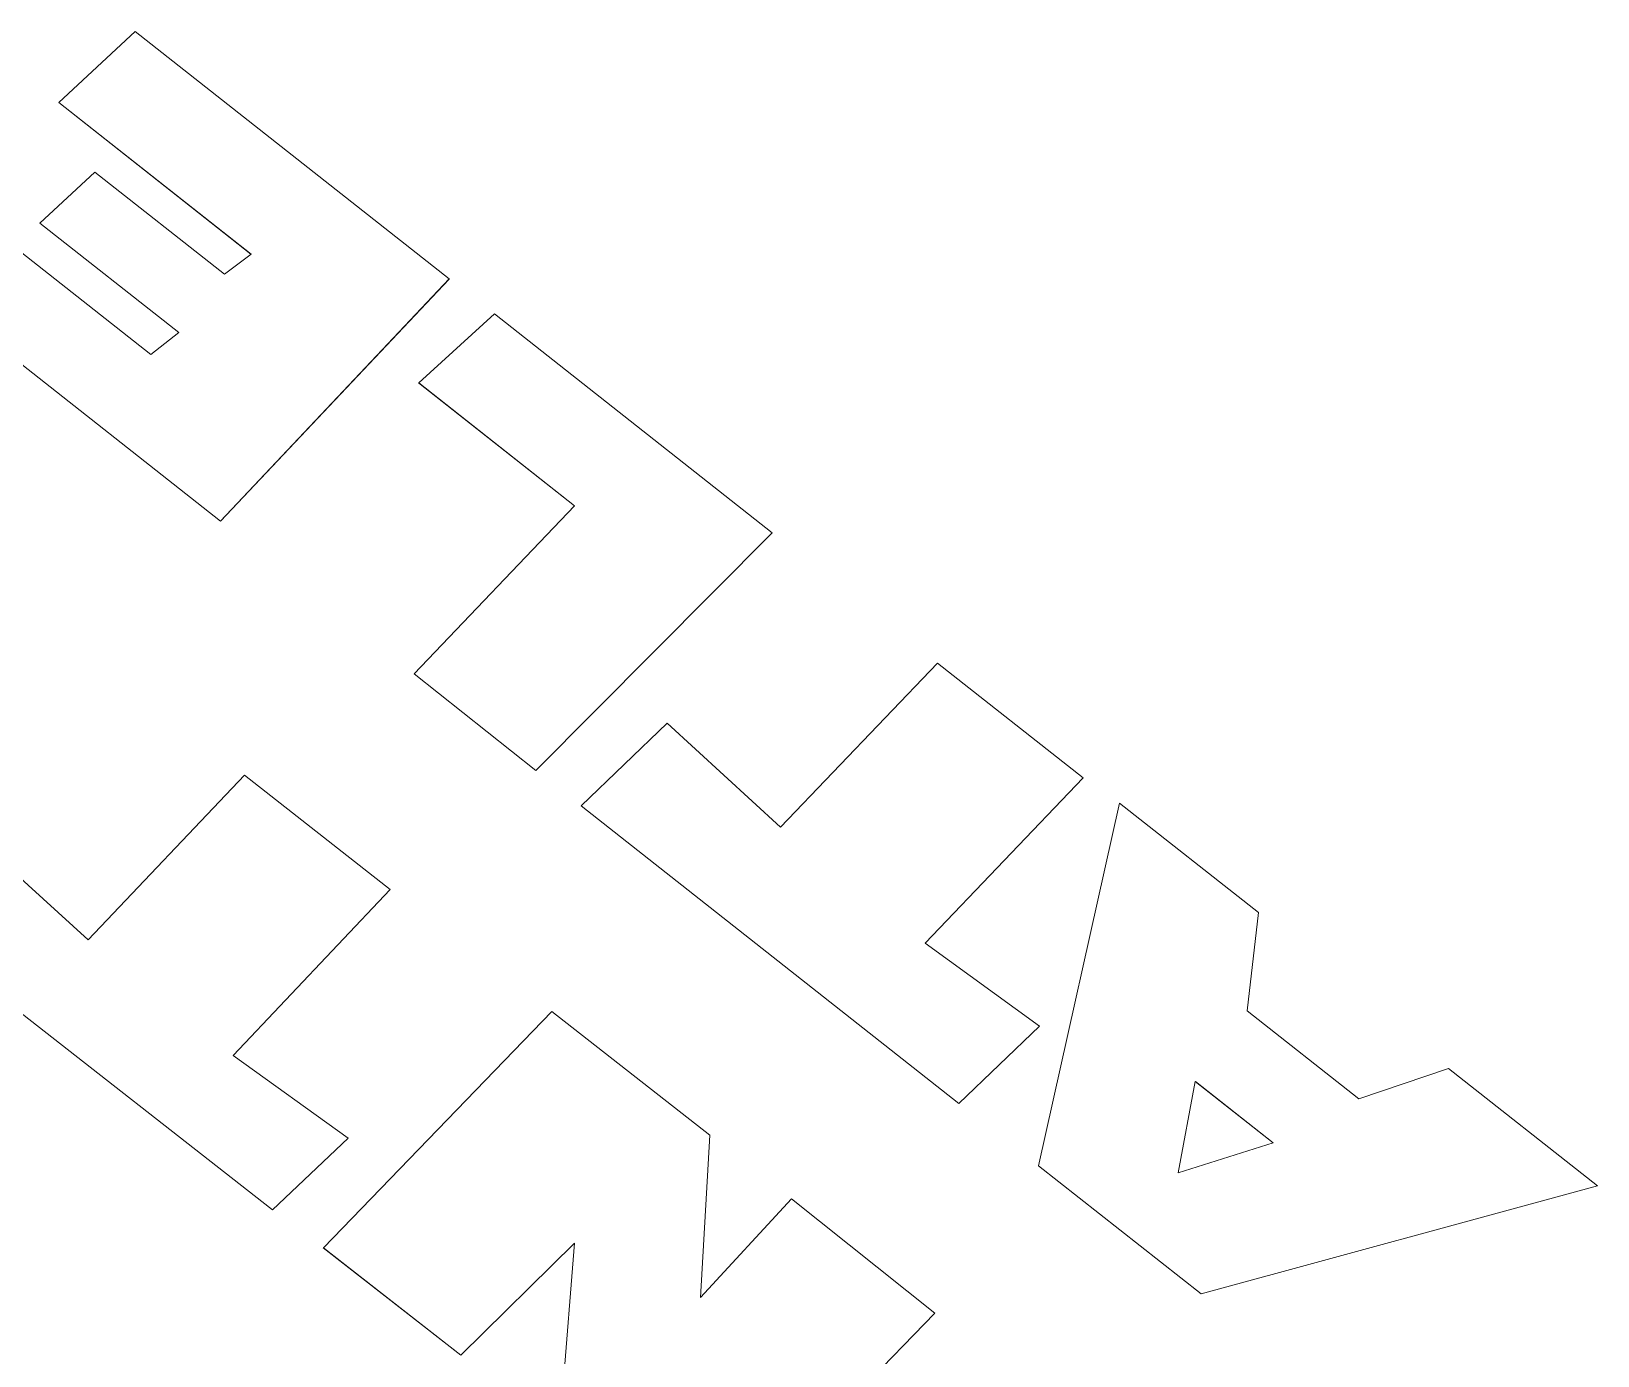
# Model space of a CAD drawing. Header units: millimetres. Extents: x -229914 to 856942, y -268655 to 87212.
# Drawn here: x -133271.1 to -133139, y 21688.4 to 21800.1 of the extents above; entities that cross this region are included whole.
import ezdxf

# ---------------------------------------------------------------- set-up
doc = ezdxf.new("R2010")
doc.units = ezdxf.units.MM

# ---------------------------------------------------------------- blocks, each defined once
blk = doc.blocks.new('Т912NEW')
at = {"color": 7, "linetype": 'Continuous', "lineweight": 15}
for p, q in [((4584.45, 3191.71), (4599.37, 3191.79)), ((4598.16, 3163.54), (4584.45, 3191.71)), ((4584.45, 3191.71), (4584.45, 3191.7)), ((4598.16, 3163.53), (4584.45, 3191.7)), ((4599.37, 3191.79), (4603.78, 3184.73)), ((4478.96, 3190.89), (4477.67, 3182.19)), ((4512.69, 3191.07), (4478.96, 3190.89)), ((4510.32, 3163.08), (4512.69, 3191.07)), ((4510.32, 3163.08), (4512.69, 3191.06)), ((4512.69, 3191.07), (4512.69, 3191.06)), ((4517.51, 3191.16), (4516.14, 3182.61)), ((4547.34, 3191.31), (4517.51, 3191.16)), ((4544.23, 3163.19), (4547.34, 3191.31)), ((4544.23, 3163.19), (4547.34, 3191.3)), ((4547.34, 3191.31), (4547.34, 3191.3)), ((4563.35, 3172.31), (4565.1, 3191.39)), ((4565.1, 3191.39), (4580.73, 3191.47)), ((4580.73, 3191.47), (4578.99, 3172.25)), ((4580.73, 3191.47), (4578.99, 3172.25)), ((4580.73, 3191.47), (4580.73, 3191.47)), ((4636.11, 3191.58), (4615.62, 3163.62)), ((4636.11, 3191.58), (4615.62, 3163.63)), ((4615.77, 3184.79), (4620.1, 3191.5)), ((4636.11, 3191.58), (4620.1, 3191.5)), ((4636.11, 3191.58), (4636.11, 3191.58)), ((4603.78, 3184.73), (4615.77, 3184.79)), ((4516.14, 3182.6), (4532.87, 3182.69)), ((4516.14, 3182.61), (4532.87, 3182.69)), ((4516.14, 3182.61), (4516.14, 3182.6)), ((4532.87, 3182.69), (4531.13, 3163.19)), ((4477.67, 3182.19), (4498.31, 3182.3)), ((4477.67, 3182.18), (4498.31, 3182.29)), ((4477.67, 3182.19), (4477.67, 3182.18)), ((4498.31, 3182.3), (4497.61, 3179.57)), ((4483.7, 3179.5), (4482.75, 3173.25)), ((4497.61, 3179.57), (4483.7, 3179.5)), ((4612.44, 3177.38), (4604.07, 3177.34)), ((4604.07, 3177.34), (4607.75, 3170.4)), ((4612.44, 3177.38), (4604.08, 3177.33)), ((4612.44, 3177.38), (4607.75, 3170.4)), ((4482.75, 3173.24), (4497.66, 3173.32)), ((4482.75, 3173.25), (4497.66, 3173.32)), ((4482.75, 3173.25), (4482.75, 3173.24)), ((4497.66, 3173.32), (4496.97, 3170.4)), ((4549.08, 3163.25), (4550.42, 3173.22)), ((4550.42, 3173.22), (4563.35, 3172.31)), ((4590.9, 3172.8), (4578.99, 3172.25)), ((4590.9, 3172.8), (4589.64, 3163.46)), ((4590.9, 3172.79), (4589.64, 3163.46)), ((4590.9, 3172.8), (4590.9, 3172.79)), ((4496.97, 3170.4), (4476.35, 3170.29)), ((4475.42, 3162.9), (4510.32, 3163.08)), ((4475.42, 3162.9), (4510.32, 3163.08)), ((4510.32, 3163.08), (4510.32, 3163.08)), ((4544.23, 3163.19), (4531.13, 3163.18)), ((4544.23, 3163.19), (4531.13, 3163.19)), ((4531.13, 3163.19), (4531.13, 3163.18)), ((4544.23, 3163.19), (4544.23, 3163.19)), ((4589.64, 3163.46), (4549.08, 3163.25)), ((4589.64, 3163.46), (4549.08, 3163.25)), ((4549.08, 3163.25), (4549.08, 3163.25)), ((4589.64, 3163.46), (4589.64, 3163.46)), ((4615.62, 3163.63), (4598.16, 3163.54)), ((4615.62, 3163.62), (4598.16, 3163.53)), ((4598.16, 3163.54), (4598.16, 3163.53)), ((4615.62, 3163.63), (4615.62, 3163.62)), ((4555.28, 3120.56), (4557.96, 3148.14)), ((4557.96, 3148.14), (4574.87, 3148.29)), ((4574.87, 3148.29), (4582.77, 3137.08)), ((4582.77, 3137.08), (4583.6, 3148.36)), ((4599.06, 3148.36), (4583.6, 3148.36)), ((4599.06, 3148.36), (4596.37, 3121.2)), ((4599.06, 3148.35), (4596.37, 3121.19)), ((4599.06, 3148.36), (4599.06, 3148.35)), ((4523.6, 3128.5), (4525.24, 3147.58)), ((4525.24, 3147.58), (4540.87, 3147.71)), ((4540.87, 3147.71), (4539.23, 3128.49)), ((4540.87, 3147.71), (4539.23, 3128.49)), ((4540.87, 3147.71), (4540.87, 3147.71)), ((4571.62, 3134.06), (4570, 3120.68)), ((4571.62, 3134.06), (4570, 3120.69)), ((4580.37, 3121.05), (4571.62, 3134.06)), ((4580.37, 3121.06), (4571.62, 3134.06)), ((4571.62, 3134.06), (4571.62, 3134.06)), ((4510.67, 3129.36), (4523.6, 3128.5)), ((4551.15, 3129.08), (4539.23, 3128.49)), ((4551.15, 3129.08), (4549.93, 3120.37)), ((4551.15, 3129.08), (4549.93, 3120.37)), ((4551.15, 3129.08), (4551.15, 3129.08)), ((4549.93, 3120.37), (4509.37, 3120.02)), ((4549.93, 3120.37), (4509.37, 3120.02)), ((4549.93, 3120.37), (4549.93, 3120.37)), ((4570, 3120.69), (4555.28, 3120.56)), ((4570, 3120.68), (4555.28, 3120.55)), ((4555.28, 3120.56), (4555.28, 3120.55)), ((4570, 3120.69), (4570, 3120.68))]:
    blk.add_line(p, q, dxfattribs=at)

msp = doc.modelspace()

# ---------------------------------------------------------------- block references
at = {"rotation": 321.4676820499667}
msp.add_blockref('Т912NEW', (-138753.82306, 22094.20638), dxfattribs=at)

doc.saveas('drawing.dxf')
